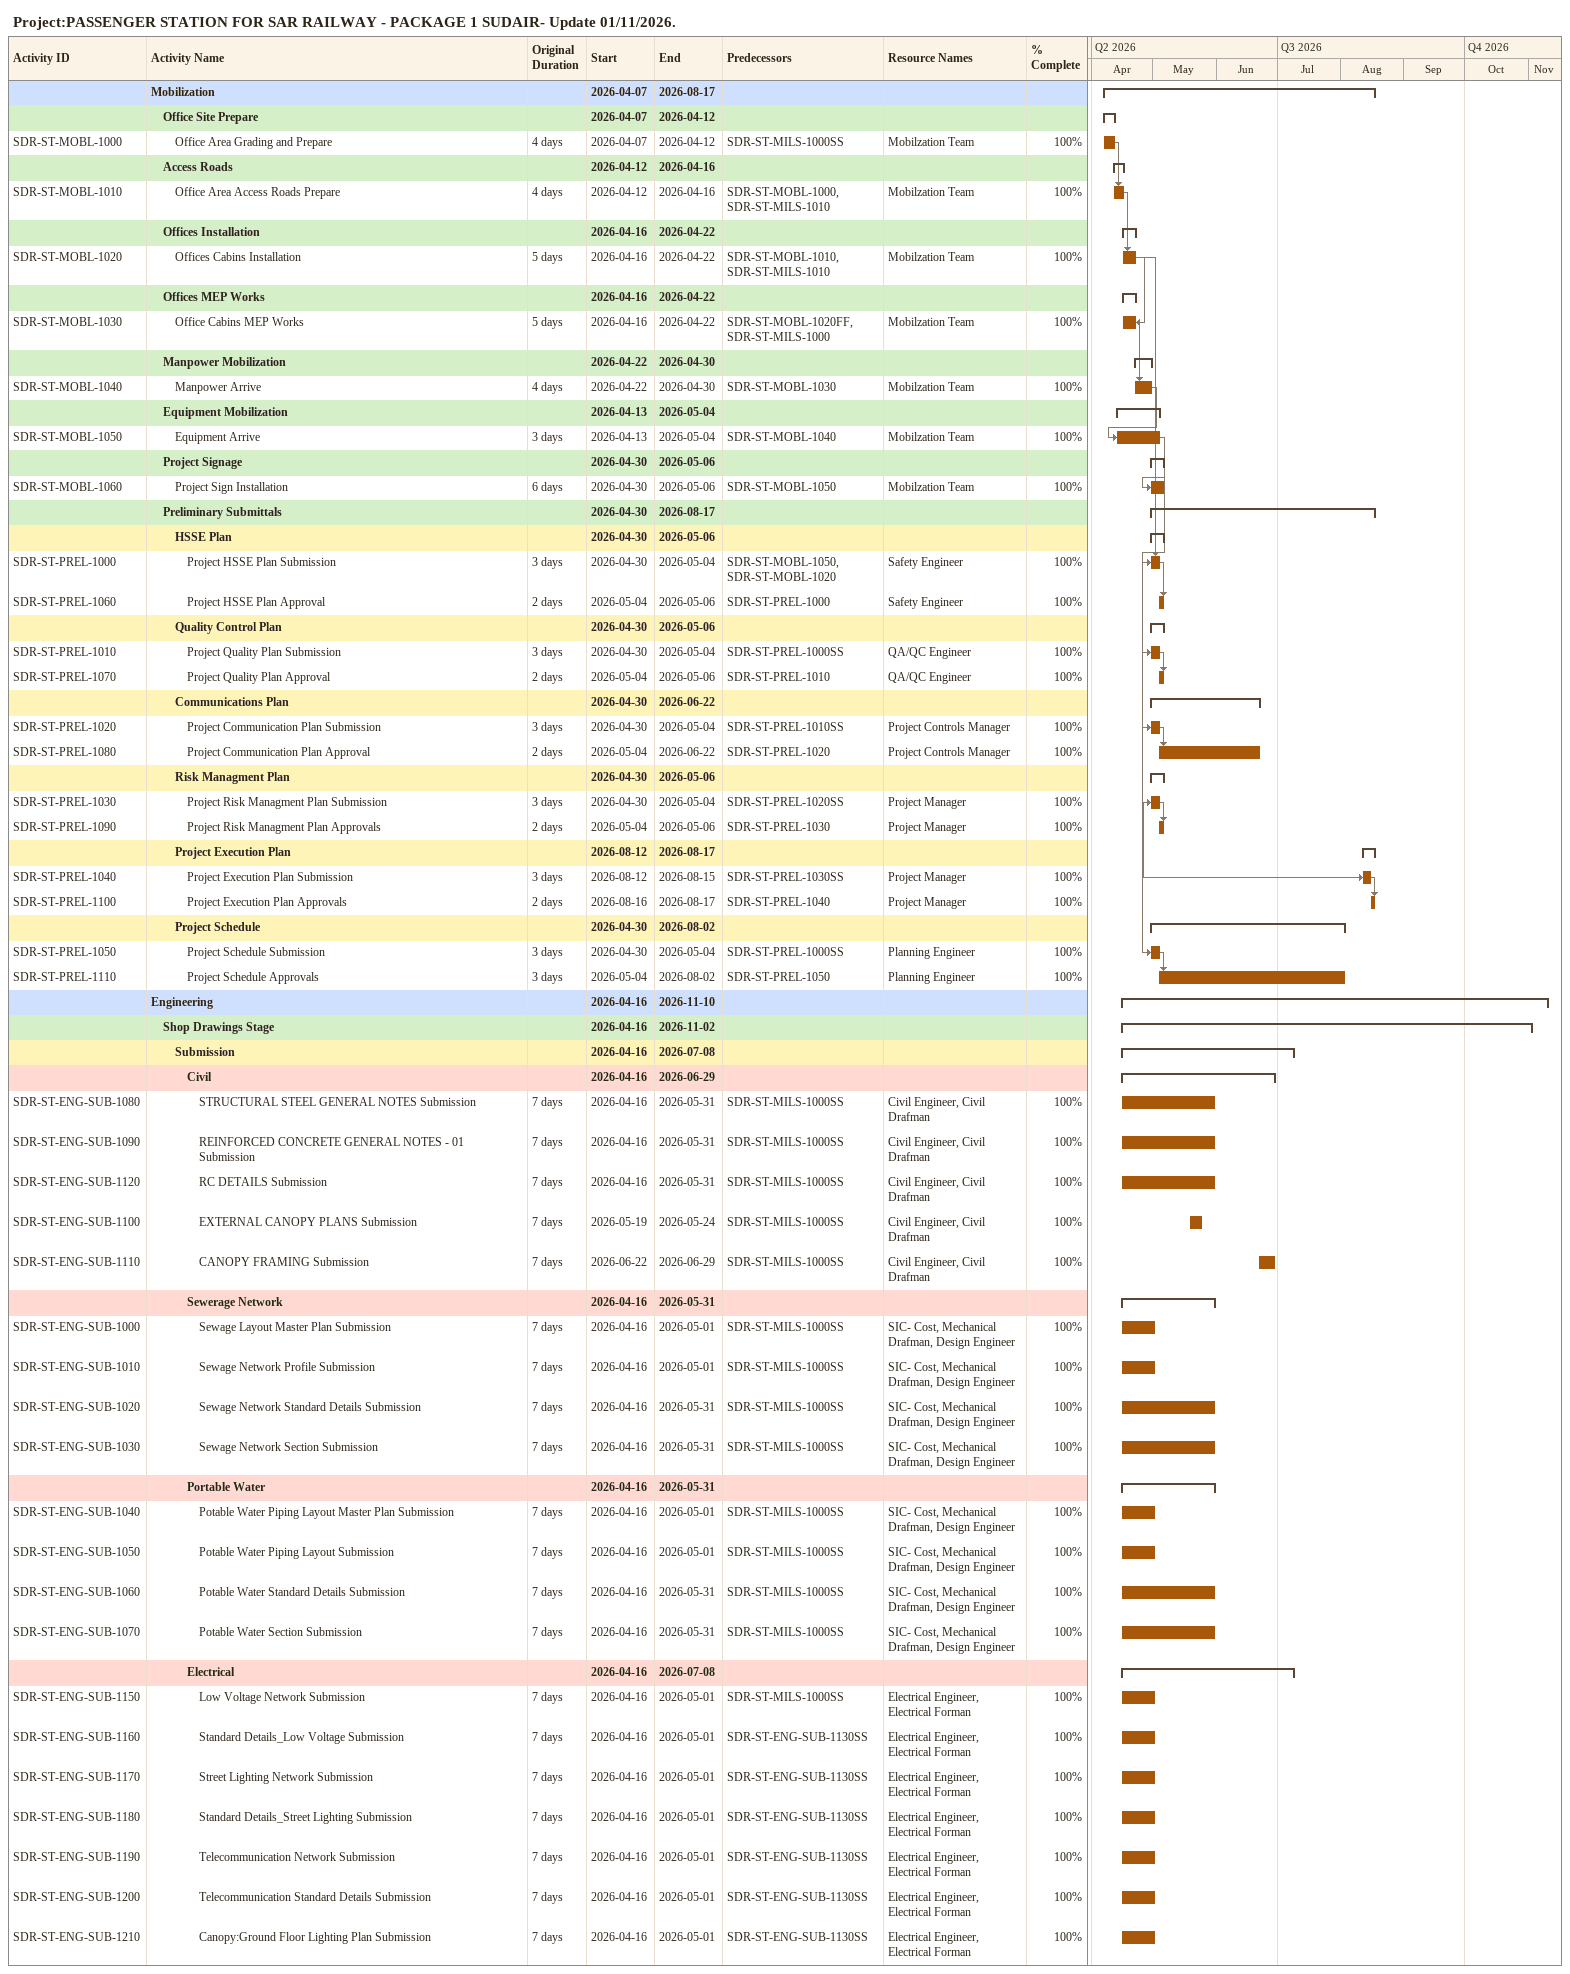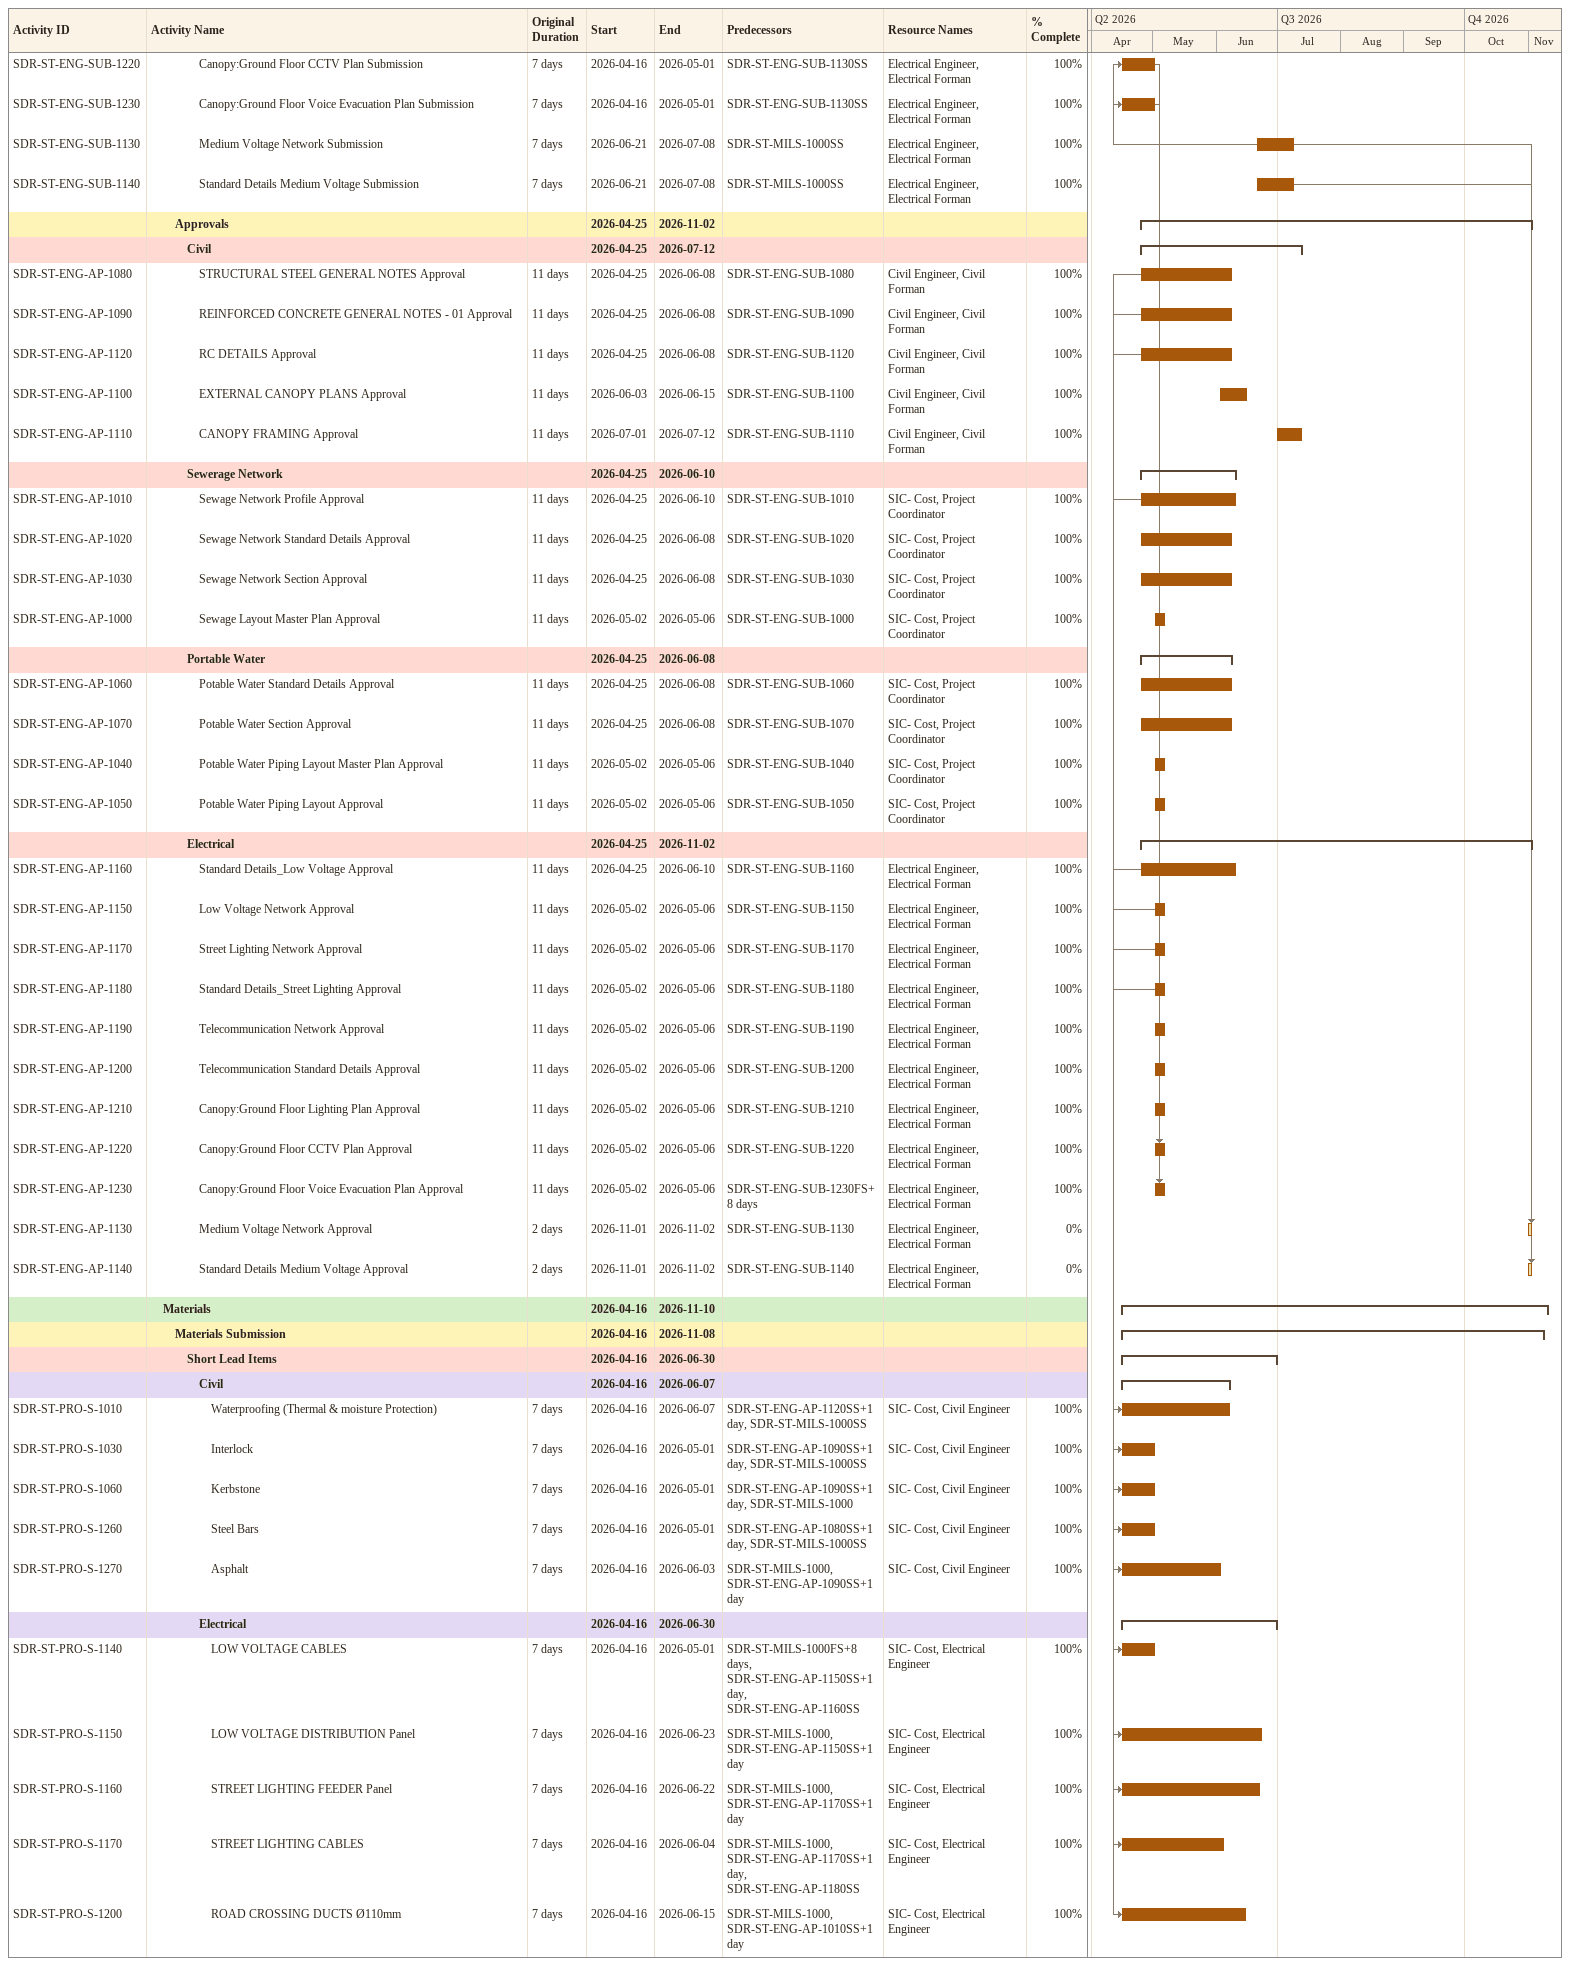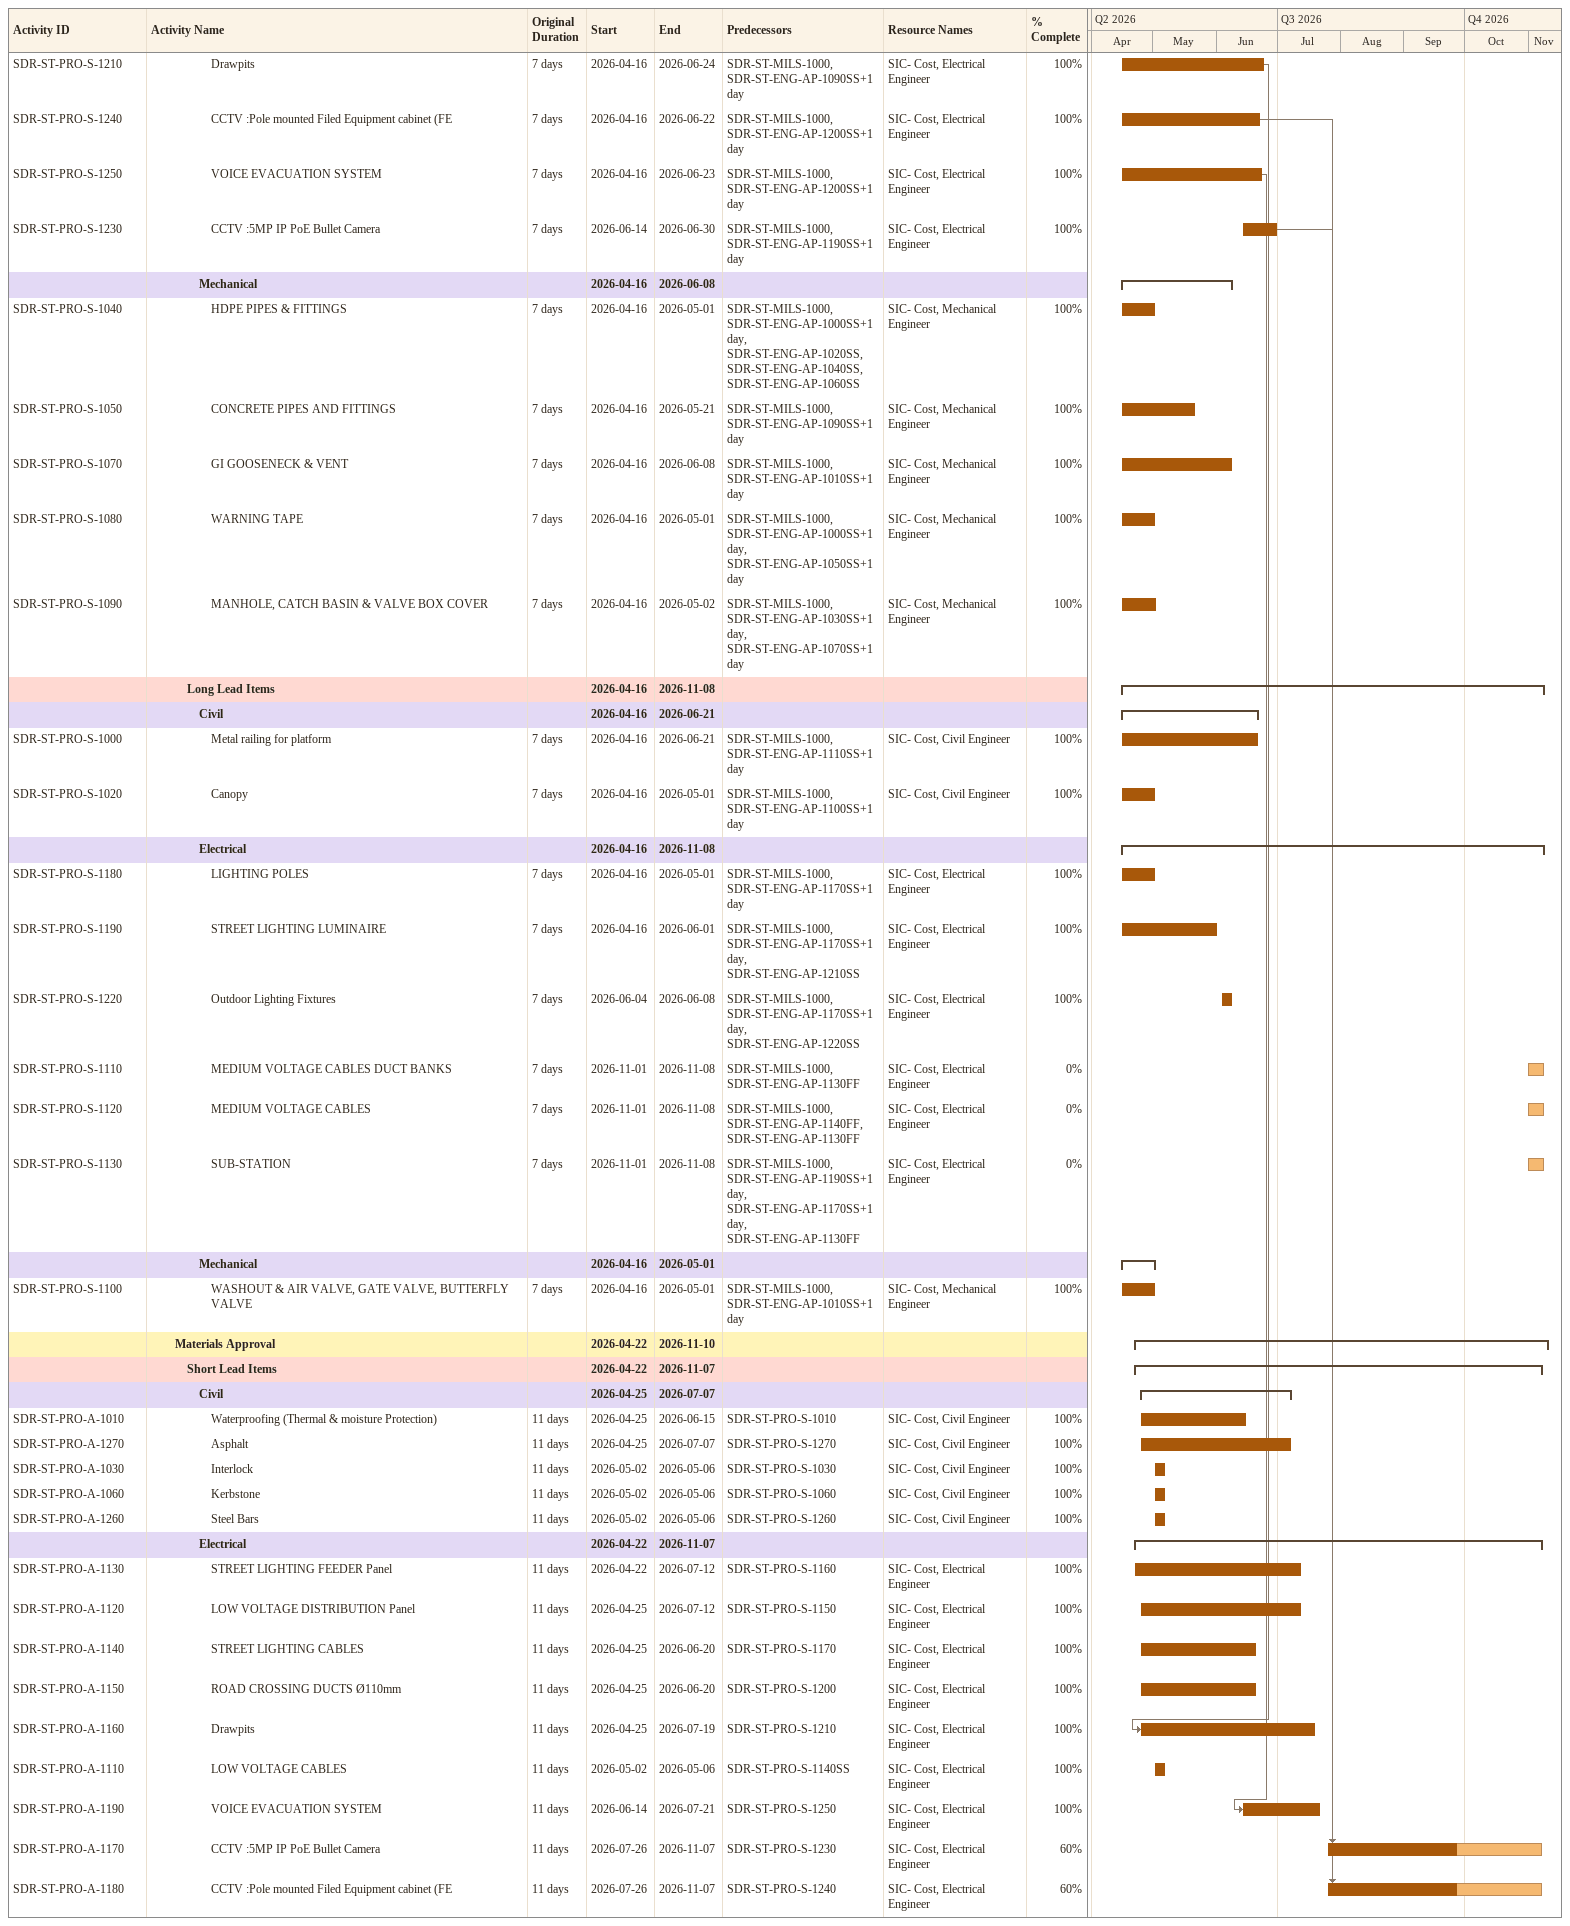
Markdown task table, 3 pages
Project:PASSENGER STATION FOR SAR RAILWAY - PACKAGE 1 SUDAIR- Update 01/11/2026.

| ID | Level | Task | Original duration | Start | Finish | Predecessors | Resources | % complete |
|---|---|---|---|---|---|---|---|---|
|  | 1 | **Mobilization** |  | 2026-04-07 | 2026-08-17 |  |  |  |
|  | 2 | **Office Site Prepare** |  | 2026-04-07 | 2026-04-12 |  |  |  |
| SDR-ST-MOBL-1000 | 3 | Office Area Grading and Prepare | 4d | 2026-04-07 | 2026-04-12 | SDR-ST-MILS-1000SS | Mobilzation Team | 100 |
|  | 2 | **Access Roads** |  | 2026-04-12 | 2026-04-16 |  |  |  |
| SDR-ST-MOBL-1010 | 3 | Office Area Access Roads Prepare | 4d | 2026-04-12 | 2026-04-16 | SDR-ST-MOBL-1000, SDR-ST-MILS-1010 | Mobilzation Team | 100 |
|  | 2 | **Offices Installation** |  | 2026-04-16 | 2026-04-22 |  |  |  |
| SDR-ST-MOBL-1020 | 3 | Offices Cabins Installation | 5d | 2026-04-16 | 2026-04-22 | SDR-ST-MOBL-1010, SDR-ST-MILS-1010 | Mobilzation Team | 100 |
|  | 2 | **Offices MEP Works** |  | 2026-04-16 | 2026-04-22 |  |  |  |
| SDR-ST-MOBL-1030 | 3 | Office Cabins MEP Works | 5d | 2026-04-16 | 2026-04-22 | SDR-ST-MOBL-1020FF, SDR-ST-MILS-1000 | Mobilzation Team | 100 |
|  | 2 | **Manpower Mobilization** |  | 2026-04-22 | 2026-04-30 |  |  |  |
| SDR-ST-MOBL-1040 | 3 | Manpower Arrive | 4d | 2026-04-22 | 2026-04-30 | SDR-ST-MOBL-1030 | Mobilzation Team | 100 |
|  | 2 | **Equipment Mobilization** |  | 2026-04-13 | 2026-05-04 |  |  |  |
| SDR-ST-MOBL-1050 | 3 | Equipment Arrive | 3d | 2026-04-13 | 2026-05-04 | SDR-ST-MOBL-1040 | Mobilzation Team | 100 |
|  | 2 | **Project Signage** |  | 2026-04-30 | 2026-05-06 |  |  |  |
| SDR-ST-MOBL-1060 | 3 | Project Sign Installation | 6d | 2026-04-30 | 2026-05-06 | SDR-ST-MOBL-1050 | Mobilzation Team | 100 |
|  | 2 | **Preliminary Submittals** |  | 2026-04-30 | 2026-08-17 |  |  |  |
|  | 3 | **HSSE Plan** |  | 2026-04-30 | 2026-05-06 |  |  |  |
| SDR-ST-PREL-1000 | 4 | Project HSSE Plan Submission | 3d | 2026-04-30 | 2026-05-04 | SDR-ST-MOBL-1050, SDR-ST-MOBL-1020 | Safety Engineer | 100 |
| SDR-ST-PREL-1060 | 4 | Project HSSE Plan Approval | 2d | 2026-05-04 | 2026-05-06 | SDR-ST-PREL-1000 | Safety Engineer | 100 |
|  | 3 | **Quality Control Plan** |  | 2026-04-30 | 2026-05-06 |  |  |  |
| SDR-ST-PREL-1010 | 4 | Project Quality Plan Submission | 3d | 2026-04-30 | 2026-05-04 | SDR-ST-PREL-1000SS | QA/QC Engineer | 100 |
| SDR-ST-PREL-1070 | 4 | Project Quality Plan Approval | 2d | 2026-05-04 | 2026-05-06 | SDR-ST-PREL-1010 | QA/QC Engineer | 100 |
|  | 3 | **Communications Plan** |  | 2026-04-30 | 2026-06-22 |  |  |  |
| SDR-ST-PREL-1020 | 4 | Project Communication Plan Submission | 3d | 2026-04-30 | 2026-05-04 | SDR-ST-PREL-1010SS | Project Controls Manager | 100 |
| SDR-ST-PREL-1080 | 4 | Project Communication Plan Approval | 2d | 2026-05-04 | 2026-06-22 | SDR-ST-PREL-1020 | Project Controls Manager | 100 |
|  | 3 | **Risk Managment Plan** |  | 2026-04-30 | 2026-05-06 |  |  |  |
| SDR-ST-PREL-1030 | 4 | Project Risk Managment Plan Submission | 3d | 2026-04-30 | 2026-05-04 | SDR-ST-PREL-1020SS | Project Manager | 100 |
| SDR-ST-PREL-1090 | 4 | Project Risk Managment Plan Approvals | 2d | 2026-05-04 | 2026-05-06 | SDR-ST-PREL-1030 | Project Manager | 100 |
|  | 3 | **Project Execution Plan** |  | 2026-08-12 | 2026-08-17 |  |  |  |
| SDR-ST-PREL-1040 | 4 | Project Execution Plan Submission | 3d | 2026-08-12 | 2026-08-15 | SDR-ST-PREL-1030SS | Project Manager | 100 |
| SDR-ST-PREL-1100 | 4 | Project Execution Plan Approvals | 2d | 2026-08-16 | 2026-08-17 | SDR-ST-PREL-1040 | Project Manager | 100 |
|  | 3 | **Project Schedule** |  | 2026-04-30 | 2026-08-02 |  |  |  |
| SDR-ST-PREL-1050 | 4 | Project Schedule Submission | 3d | 2026-04-30 | 2026-05-04 | SDR-ST-PREL-1000SS | Planning Engineer | 100 |
| SDR-ST-PREL-1110 | 4 | Project Schedule Approvals | 3d | 2026-05-04 | 2026-08-02 | SDR-ST-PREL-1050 | Planning Engineer | 100 |
|  | 1 | **Engineering** |  | 2026-04-16 | 2026-11-10 |  |  |  |
|  | 2 | **Shop Drawings Stage** |  | 2026-04-16 | 2026-11-02 |  |  |  |
|  | 3 | **Submission** |  | 2026-04-16 | 2026-07-08 |  |  |  |
|  | 4 | **Civil** |  | 2026-04-16 | 2026-06-29 |  |  |  |
| SDR-ST-ENG-SUB-1080 | 5 | STRUCTURAL STEEL GENERAL NOTES Submission | 7d | 2026-04-16 | 2026-05-31 | SDR-ST-MILS-1000SS | Civil Engineer, Civil Drafman | 100 |
| SDR-ST-ENG-SUB-1090 | 5 | REINFORCED CONCRETE GENERAL NOTES - 01 Submission | 7d | 2026-04-16 | 2026-05-31 | SDR-ST-MILS-1000SS | Civil Engineer, Civil Drafman | 100 |
| SDR-ST-ENG-SUB-1120 | 5 | RC DETAILS Submission | 7d | 2026-04-16 | 2026-05-31 | SDR-ST-MILS-1000SS | Civil Engineer, Civil Drafman | 100 |
| SDR-ST-ENG-SUB-1100 | 5 | EXTERNAL CANOPY PLANS Submission | 7d | 2026-05-19 | 2026-05-24 | SDR-ST-MILS-1000SS | Civil Engineer, Civil Drafman | 100 |
| SDR-ST-ENG-SUB-1110 | 5 | CANOPY FRAMING Submission | 7d | 2026-06-22 | 2026-06-29 | SDR-ST-MILS-1000SS | Civil Engineer, Civil Drafman | 100 |
|  | 4 | **Sewerage Network** |  | 2026-04-16 | 2026-05-31 |  |  |  |
| SDR-ST-ENG-SUB-1000 | 5 | Sewage Layout Master Plan Submission | 7d | 2026-04-16 | 2026-05-01 | SDR-ST-MILS-1000SS | SIC- Cost, Mechanical Drafman, Design Engineer | 100 |
| SDR-ST-ENG-SUB-1010 | 5 | Sewage Network Profile Submission | 7d | 2026-04-16 | 2026-05-01 | SDR-ST-MILS-1000SS | SIC- Cost, Mechanical Drafman, Design Engineer | 100 |
| SDR-ST-ENG-SUB-1020 | 5 | Sewage Network Standard Details Submission | 7d | 2026-04-16 | 2026-05-31 | SDR-ST-MILS-1000SS | SIC- Cost, Mechanical Drafman, Design Engineer | 100 |
| SDR-ST-ENG-SUB-1030 | 5 | Sewage Network Section Submission | 7d | 2026-04-16 | 2026-05-31 | SDR-ST-MILS-1000SS | SIC- Cost, Mechanical Drafman, Design Engineer | 100 |
|  | 4 | **Portable Water** |  | 2026-04-16 | 2026-05-31 |  |  |  |
| SDR-ST-ENG-SUB-1040 | 5 | Potable Water Piping Layout Master Plan Submission | 7d | 2026-04-16 | 2026-05-01 | SDR-ST-MILS-1000SS | SIC- Cost, Mechanical Drafman, Design Engineer | 100 |
| SDR-ST-ENG-SUB-1050 | 5 | Potable Water Piping Layout Submission | 7d | 2026-04-16 | 2026-05-01 | SDR-ST-MILS-1000SS | SIC- Cost, Mechanical Drafman, Design Engineer | 100 |
| SDR-ST-ENG-SUB-1060 | 5 | Potable Water Standard Details Submission | 7d | 2026-04-16 | 2026-05-31 | SDR-ST-MILS-1000SS | SIC- Cost, Mechanical Drafman, Design Engineer | 100 |
| SDR-ST-ENG-SUB-1070 | 5 | Potable Water Section Submission | 7d | 2026-04-16 | 2026-05-31 | SDR-ST-MILS-1000SS | SIC- Cost, Mechanical Drafman, Design Engineer | 100 |
|  | 4 | **Electrical** |  | 2026-04-16 | 2026-07-08 |  |  |  |
| SDR-ST-ENG-SUB-1150 | 5 | Low Voltage Network Submission | 7d | 2026-04-16 | 2026-05-01 | SDR-ST-MILS-1000SS | Electrical Engineer, Electrical Forman | 100 |
| SDR-ST-ENG-SUB-1160 | 5 | Standard Details_Low Voltage Submission | 7d | 2026-04-16 | 2026-05-01 | SDR-ST-ENG-SUB-1130SS | Electrical Engineer, Electrical Forman | 100 |
| SDR-ST-ENG-SUB-1170 | 5 | Street Lighting Network Submission | 7d | 2026-04-16 | 2026-05-01 | SDR-ST-ENG-SUB-1130SS | Electrical Engineer, Electrical Forman | 100 |
| SDR-ST-ENG-SUB-1180 | 5 | Standard Details_Street Lighting Submission | 7d | 2026-04-16 | 2026-05-01 | SDR-ST-ENG-SUB-1130SS | Electrical Engineer, Electrical Forman | 100 |
| SDR-ST-ENG-SUB-1190 | 5 | Telecommunication Network Submission | 7d | 2026-04-16 | 2026-05-01 | SDR-ST-ENG-SUB-1130SS | Electrical Engineer, Electrical Forman | 100 |
| SDR-ST-ENG-SUB-1200 | 5 | Telecommunication Standard Details Submission | 7d | 2026-04-16 | 2026-05-01 | SDR-ST-ENG-SUB-1130SS | Electrical Engineer, Electrical Forman | 100 |
| SDR-ST-ENG-SUB-1210 | 5 | Canopy:Ground Floor Lighting Plan Submission | 7d | 2026-04-16 | 2026-05-01 | SDR-ST-ENG-SUB-1130SS | Electrical Engineer, Electrical Forman | 100 |
| SDR-ST-ENG-SUB-1220 | 5 | Canopy:Ground Floor CCTV Plan Submission | 7d | 2026-04-16 | 2026-05-01 | SDR-ST-ENG-SUB-1130SS | Electrical Engineer, Electrical Forman | 100 |
| SDR-ST-ENG-SUB-1230 | 5 | Canopy:Ground Floor Voice Evacuation Plan Submission | 7d | 2026-04-16 | 2026-05-01 | SDR-ST-ENG-SUB-1130SS | Electrical Engineer, Electrical Forman | 100 |
| SDR-ST-ENG-SUB-1130 | 5 | Medium Voltage Network Submission | 7d | 2026-06-21 | 2026-07-08 | SDR-ST-MILS-1000SS | Electrical Engineer, Electrical Forman | 100 |
| SDR-ST-ENG-SUB-1140 | 5 | Standard Details Medium Voltage Submission | 7d | 2026-06-21 | 2026-07-08 | SDR-ST-MILS-1000SS | Electrical Engineer, Electrical Forman | 100 |
|  | 3 | **Approvals** |  | 2026-04-25 | 2026-11-02 |  |  |  |
|  | 4 | **Civil** |  | 2026-04-25 | 2026-07-12 |  |  |  |
| SDR-ST-ENG-AP-1080 | 5 | STRUCTURAL STEEL GENERAL NOTES Approval | 11d | 2026-04-25 | 2026-06-08 | SDR-ST-ENG-SUB-1080 | Civil Engineer, Civil Forman | 100 |
| SDR-ST-ENG-AP-1090 | 5 | REINFORCED CONCRETE GENERAL NOTES - 01 Approval | 11d | 2026-04-25 | 2026-06-08 | SDR-ST-ENG-SUB-1090 | Civil Engineer, Civil Forman | 100 |
| SDR-ST-ENG-AP-1120 | 5 | RC DETAILS Approval | 11d | 2026-04-25 | 2026-06-08 | SDR-ST-ENG-SUB-1120 | Civil Engineer, Civil Forman | 100 |
| SDR-ST-ENG-AP-1100 | 5 | EXTERNAL CANOPY PLANS Approval | 11d | 2026-06-03 | 2026-06-15 | SDR-ST-ENG-SUB-1100 | Civil Engineer, Civil Forman | 100 |
| SDR-ST-ENG-AP-1110 | 5 | CANOPY FRAMING Approval | 11d | 2026-07-01 | 2026-07-12 | SDR-ST-ENG-SUB-1110 | Civil Engineer, Civil Forman | 100 |
|  | 4 | **Sewerage Network** |  | 2026-04-25 | 2026-06-10 |  |  |  |
| SDR-ST-ENG-AP-1010 | 5 | Sewage Network Profile Approval | 11d | 2026-04-25 | 2026-06-10 | SDR-ST-ENG-SUB-1010 | SIC- Cost, Project Coordinator | 100 |
| SDR-ST-ENG-AP-1020 | 5 | Sewage Network Standard Details Approval | 11d | 2026-04-25 | 2026-06-08 | SDR-ST-ENG-SUB-1020 | SIC- Cost, Project Coordinator | 100 |
| SDR-ST-ENG-AP-1030 | 5 | Sewage Network Section Approval | 11d | 2026-04-25 | 2026-06-08 | SDR-ST-ENG-SUB-1030 | SIC- Cost, Project Coordinator | 100 |
| SDR-ST-ENG-AP-1000 | 5 | Sewage Layout Master Plan Approval | 11d | 2026-05-02 | 2026-05-06 | SDR-ST-ENG-SUB-1000 | SIC- Cost, Project Coordinator | 100 |
|  | 4 | **Portable Water** |  | 2026-04-25 | 2026-06-08 |  |  |  |
| SDR-ST-ENG-AP-1060 | 5 | Potable Water Standard Details Approval | 11d | 2026-04-25 | 2026-06-08 | SDR-ST-ENG-SUB-1060 | SIC- Cost, Project Coordinator | 100 |
| SDR-ST-ENG-AP-1070 | 5 | Potable Water Section Approval | 11d | 2026-04-25 | 2026-06-08 | SDR-ST-ENG-SUB-1070 | SIC- Cost, Project Coordinator | 100 |
| SDR-ST-ENG-AP-1040 | 5 | Potable Water Piping Layout Master Plan Approval | 11d | 2026-05-02 | 2026-05-06 | SDR-ST-ENG-SUB-1040 | SIC- Cost, Project Coordinator | 100 |
| SDR-ST-ENG-AP-1050 | 5 | Potable Water Piping Layout Approval | 11d | 2026-05-02 | 2026-05-06 | SDR-ST-ENG-SUB-1050 | SIC- Cost, Project Coordinator | 100 |
|  | 4 | **Electrical** |  | 2026-04-25 | 2026-11-02 |  |  |  |
| SDR-ST-ENG-AP-1160 | 5 | Standard Details_Low Voltage Approval | 11d | 2026-04-25 | 2026-06-10 | SDR-ST-ENG-SUB-1160 | Electrical Engineer, Electrical Forman | 100 |
| SDR-ST-ENG-AP-1150 | 5 | Low Voltage Network Approval | 11d | 2026-05-02 | 2026-05-06 | SDR-ST-ENG-SUB-1150 | Electrical Engineer, Electrical Forman | 100 |
| SDR-ST-ENG-AP-1170 | 5 | Street Lighting Network Approval | 11d | 2026-05-02 | 2026-05-06 | SDR-ST-ENG-SUB-1170 | Electrical Engineer, Electrical Forman | 100 |
| SDR-ST-ENG-AP-1180 | 5 | Standard Details_Street Lighting Approval | 11d | 2026-05-02 | 2026-05-06 | SDR-ST-ENG-SUB-1180 | Electrical Engineer, Electrical Forman | 100 |
| SDR-ST-ENG-AP-1190 | 5 | Telecommunication Network Approval | 11d | 2026-05-02 | 2026-05-06 | SDR-ST-ENG-SUB-1190 | Electrical Engineer, Electrical Forman | 100 |
| SDR-ST-ENG-AP-1200 | 5 | Telecommunication Standard Details Approval | 11d | 2026-05-02 | 2026-05-06 | SDR-ST-ENG-SUB-1200 | Electrical Engineer, Electrical Forman | 100 |
| SDR-ST-ENG-AP-1210 | 5 | Canopy:Ground Floor Lighting Plan Approval | 11d | 2026-05-02 | 2026-05-06 | SDR-ST-ENG-SUB-1210 | Electrical Engineer, Electrical Forman | 100 |
| SDR-ST-ENG-AP-1220 | 5 | Canopy:Ground Floor CCTV Plan Approval | 11d | 2026-05-02 | 2026-05-06 | SDR-ST-ENG-SUB-1220 | Electrical Engineer, Electrical Forman | 100 |
| SDR-ST-ENG-AP-1230 | 5 | Canopy:Ground Floor Voice Evacuation Plan Approval | 11d | 2026-05-02 | 2026-05-06 | SDR-ST-ENG-SUB-1230FS+8d | Electrical Engineer, Electrical Forman | 100 |
| SDR-ST-ENG-AP-1130 | 5 | Medium Voltage Network Approval | 2d | 2026-11-01 | 2026-11-02 | SDR-ST-ENG-SUB-1130 | Electrical Engineer, Electrical Forman | 0 |
| SDR-ST-ENG-AP-1140 | 5 | Standard Details Medium Voltage Approval | 2d | 2026-11-01 | 2026-11-02 | SDR-ST-ENG-SUB-1140 | Electrical Engineer, Electrical Forman | 0 |
|  | 2 | **Materials** |  | 2026-04-16 | 2026-11-10 |  |  |  |
|  | 3 | **Materials Submission** |  | 2026-04-16 | 2026-11-08 |  |  |  |
|  | 4 | **Short Lead Items** |  | 2026-04-16 | 2026-06-30 |  |  |  |
|  | 5 | **Civil** |  | 2026-04-16 | 2026-06-07 |  |  |  |
| SDR-ST-PRO-S-1010 | 6 | Waterproofing (Thermal & moisture Protection) | 7d | 2026-04-16 | 2026-06-07 | SDR-ST-ENG-AP-1120SS+1d, SDR-ST-MILS-1000SS | SIC- Cost, Civil Engineer | 100 |
| SDR-ST-PRO-S-1030 | 6 | Interlock | 7d | 2026-04-16 | 2026-05-01 | SDR-ST-ENG-AP-1090SS+1d, SDR-ST-MILS-1000SS | SIC- Cost, Civil Engineer | 100 |
| SDR-ST-PRO-S-1060 | 6 | Kerbstone | 7d | 2026-04-16 | 2026-05-01 | SDR-ST-ENG-AP-1090SS+1d, SDR-ST-MILS-1000 | SIC- Cost, Civil Engineer | 100 |
| SDR-ST-PRO-S-1260 | 6 | Steel Bars | 7d | 2026-04-16 | 2026-05-01 | SDR-ST-ENG-AP-1080SS+1d, SDR-ST-MILS-1000SS | SIC- Cost, Civil Engineer | 100 |
| SDR-ST-PRO-S-1270 | 6 | Asphalt | 7d | 2026-04-16 | 2026-06-03 | SDR-ST-MILS-1000, SDR-ST-ENG-AP-1090SS+1d | SIC- Cost, Civil Engineer | 100 |
|  | 5 | **Electrical** |  | 2026-04-16 | 2026-06-30 |  |  |  |
| SDR-ST-PRO-S-1140 | 6 | LOW VOLTAGE CABLES | 7d | 2026-04-16 | 2026-05-01 | SDR-ST-MILS-1000FS+8d, SDR-ST-ENG-AP-1150SS+1d, SDR-ST-ENG-AP-1160SS | SIC- Cost, Electrical Engineer | 100 |
| SDR-ST-PRO-S-1150 | 6 | LOW VOLTAGE DISTRIBUTION Panel | 7d | 2026-04-16 | 2026-06-23 | SDR-ST-MILS-1000, SDR-ST-ENG-AP-1150SS+1d | SIC- Cost, Electrical Engineer | 100 |
| SDR-ST-PRO-S-1160 | 6 | STREET LIGHTING FEEDER Panel | 7d | 2026-04-16 | 2026-06-22 | SDR-ST-MILS-1000, SDR-ST-ENG-AP-1170SS+1d | SIC- Cost, Electrical Engineer | 100 |
| SDR-ST-PRO-S-1170 | 6 | STREET LIGHTING CABLES | 7d | 2026-04-16 | 2026-06-04 | SDR-ST-MILS-1000, SDR-ST-ENG-AP-1170SS+1d, SDR-ST-ENG-AP-1180SS | SIC- Cost, Electrical Engineer | 100 |
| SDR-ST-PRO-S-1200 | 6 | ROAD CROSSING DUCTS Ø110mm | 7d | 2026-04-16 | 2026-06-15 | SDR-ST-MILS-1000, SDR-ST-ENG-AP-1010SS+1d | SIC- Cost, Electrical Engineer | 100 |
| SDR-ST-PRO-S-1210 | 6 | Drawpits | 7d | 2026-04-16 | 2026-06-24 | SDR-ST-MILS-1000, SDR-ST-ENG-AP-1090SS+1d | SIC- Cost, Electrical Engineer | 100 |
| SDR-ST-PRO-S-1240 | 6 | CCTV :Pole mounted Filed Equipment cabinet (FE | 7d | 2026-04-16 | 2026-06-22 | SDR-ST-MILS-1000, SDR-ST-ENG-AP-1200SS+1d | SIC- Cost, Electrical Engineer | 100 |
| SDR-ST-PRO-S-1250 | 6 | VOICE EVACUATION SYSTEM | 7d | 2026-04-16 | 2026-06-23 | SDR-ST-MILS-1000, SDR-ST-ENG-AP-1200SS+1d | SIC- Cost, Electrical Engineer | 100 |
| SDR-ST-PRO-S-1230 | 6 | CCTV :5MP IP PoE Bullet Camera | 7d | 2026-06-14 | 2026-06-30 | SDR-ST-MILS-1000, SDR-ST-ENG-AP-1190SS+1d | SIC- Cost, Electrical Engineer | 100 |
|  | 5 | **Mechanical** |  | 2026-04-16 | 2026-06-08 |  |  |  |
| SDR-ST-PRO-S-1040 | 6 | HDPE PIPES & FITTINGS | 7d | 2026-04-16 | 2026-05-01 | SDR-ST-MILS-1000, SDR-ST-ENG-AP-1000SS+1d, SDR-ST-ENG-AP-1020SS, SDR-ST-ENG-AP-1040SS, SDR-ST-ENG-AP-1060SS | SIC- Cost, Mechanical Engineer | 100 |
| SDR-ST-PRO-S-1050 | 6 | CONCRETE PIPES AND FITTINGS | 7d | 2026-04-16 | 2026-05-21 | SDR-ST-MILS-1000, SDR-ST-ENG-AP-1090SS+1d | SIC- Cost, Mechanical Engineer | 100 |
| SDR-ST-PRO-S-1070 | 6 | GI GOOSENECK & VENT | 7d | 2026-04-16 | 2026-06-08 | SDR-ST-MILS-1000, SDR-ST-ENG-AP-1010SS+1d | SIC- Cost, Mechanical Engineer | 100 |
| SDR-ST-PRO-S-1080 | 6 | WARNING TAPE | 7d | 2026-04-16 | 2026-05-01 | SDR-ST-MILS-1000, SDR-ST-ENG-AP-1000SS+1d, SDR-ST-ENG-AP-1050SS+1d | SIC- Cost, Mechanical Engineer | 100 |
| SDR-ST-PRO-S-1090 | 6 | MANHOLE, CATCH BASIN & VALVE BOX COVER | 7d | 2026-04-16 | 2026-05-02 | SDR-ST-MILS-1000, SDR-ST-ENG-AP-1030SS+1d, SDR-ST-ENG-AP-1070SS+1d | SIC- Cost, Mechanical Engineer | 100 |
|  | 4 | **Long Lead Items** |  | 2026-04-16 | 2026-11-08 |  |  |  |
|  | 5 | **Civil** |  | 2026-04-16 | 2026-06-21 |  |  |  |
| SDR-ST-PRO-S-1000 | 6 | Metal railing for platform | 7d | 2026-04-16 | 2026-06-21 | SDR-ST-MILS-1000, SDR-ST-ENG-AP-1110SS+1d | SIC- Cost, Civil Engineer | 100 |
| SDR-ST-PRO-S-1020 | 6 | Canopy | 7d | 2026-04-16 | 2026-05-01 | SDR-ST-MILS-1000, SDR-ST-ENG-AP-1100SS+1d | SIC- Cost, Civil Engineer | 100 |
|  | 5 | **Electrical** |  | 2026-04-16 | 2026-11-08 |  |  |  |
| SDR-ST-PRO-S-1180 | 6 | LIGHTING POLES | 7d | 2026-04-16 | 2026-05-01 | SDR-ST-MILS-1000, SDR-ST-ENG-AP-1170SS+1d | SIC- Cost, Electrical Engineer | 100 |
| SDR-ST-PRO-S-1190 | 6 | STREET LIGHTING LUMINAIRE | 7d | 2026-04-16 | 2026-06-01 | SDR-ST-MILS-1000, SDR-ST-ENG-AP-1170SS+1d, SDR-ST-ENG-AP-1210SS | SIC- Cost, Electrical Engineer | 100 |
| SDR-ST-PRO-S-1220 | 6 | Outdoor Lighting Fixtures | 7d | 2026-06-04 | 2026-06-08 | SDR-ST-MILS-1000, SDR-ST-ENG-AP-1170SS+1d, SDR-ST-ENG-AP-1220SS | SIC- Cost, Electrical Engineer | 100 |
| SDR-ST-PRO-S-1110 | 6 | MEDIUM VOLTAGE CABLES DUCT BANKS | 7d | 2026-11-01 | 2026-11-08 | SDR-ST-MILS-1000, SDR-ST-ENG-AP-1130FF | SIC- Cost, Electrical Engineer | 0 |
| SDR-ST-PRO-S-1120 | 6 | MEDIUM VOLTAGE CABLES | 7d | 2026-11-01 | 2026-11-08 | SDR-ST-MILS-1000, SDR-ST-ENG-AP-1140FF, SDR-ST-ENG-AP-1130FF | SIC- Cost, Electrical Engineer | 0 |
| SDR-ST-PRO-S-1130 | 6 | SUB-STATION | 7d | 2026-11-01 | 2026-11-08 | SDR-ST-MILS-1000, SDR-ST-ENG-AP-1190SS+1d, SDR-ST-ENG-AP-1170SS+1d, SDR-ST-ENG-AP-1130FF | SIC- Cost, Electrical Engineer | 0 |
|  | 5 | **Mechanical** |  | 2026-04-16 | 2026-05-01 |  |  |  |
| SDR-ST-PRO-S-1100 | 6 | WASHOUT & AIR VALVE, GATE VALVE, BUTTERFLY VALVE | 7d | 2026-04-16 | 2026-05-01 | SDR-ST-MILS-1000, SDR-ST-ENG-AP-1010SS+1d | SIC- Cost, Mechanical Engineer | 100 |
|  | 3 | **Materials Approval** |  | 2026-04-22 | 2026-11-10 |  |  |  |
|  | 4 | **Short Lead Items** |  | 2026-04-22 | 2026-11-07 |  |  |  |
|  | 5 | **Civil** |  | 2026-04-25 | 2026-07-07 |  |  |  |
| SDR-ST-PRO-A-1010 | 6 | Waterproofing (Thermal & moisture Protection) | 11d | 2026-04-25 | 2026-06-15 | SDR-ST-PRO-S-1010 | SIC- Cost, Civil Engineer | 100 |
| SDR-ST-PRO-A-1270 | 6 | Asphalt | 11d | 2026-04-25 | 2026-07-07 | SDR-ST-PRO-S-1270 | SIC- Cost, Civil Engineer | 100 |
| SDR-ST-PRO-A-1030 | 6 | Interlock | 11d | 2026-05-02 | 2026-05-06 | SDR-ST-PRO-S-1030 | SIC- Cost, Civil Engineer | 100 |
| SDR-ST-PRO-A-1060 | 6 | Kerbstone | 11d | 2026-05-02 | 2026-05-06 | SDR-ST-PRO-S-1060 | SIC- Cost, Civil Engineer | 100 |
| SDR-ST-PRO-A-1260 | 6 | Steel Bars | 11d | 2026-05-02 | 2026-05-06 | SDR-ST-PRO-S-1260 | SIC- Cost, Civil Engineer | 100 |
|  | 5 | **Electrical** |  | 2026-04-22 | 2026-11-07 |  |  |  |
| SDR-ST-PRO-A-1130 | 6 | STREET LIGHTING FEEDER Panel | 11d | 2026-04-22 | 2026-07-12 | SDR-ST-PRO-S-1160 | SIC- Cost, Electrical Engineer | 100 |
| SDR-ST-PRO-A-1120 | 6 | LOW VOLTAGE DISTRIBUTION Panel | 11d | 2026-04-25 | 2026-07-12 | SDR-ST-PRO-S-1150 | SIC- Cost, Electrical Engineer | 100 |
| SDR-ST-PRO-A-1140 | 6 | STREET LIGHTING CABLES | 11d | 2026-04-25 | 2026-06-20 | SDR-ST-PRO-S-1170 | SIC- Cost, Electrical Engineer | 100 |
| SDR-ST-PRO-A-1150 | 6 | ROAD CROSSING DUCTS Ø110mm | 11d | 2026-04-25 | 2026-06-20 | SDR-ST-PRO-S-1200 | SIC- Cost, Electrical Engineer | 100 |
| SDR-ST-PRO-A-1160 | 6 | Drawpits | 11d | 2026-04-25 | 2026-07-19 | SDR-ST-PRO-S-1210 | SIC- Cost, Electrical Engineer | 100 |
| SDR-ST-PRO-A-1110 | 6 | LOW VOLTAGE CABLES | 11d | 2026-05-02 | 2026-05-06 | SDR-ST-PRO-S-1140SS | SIC- Cost, Electrical Engineer | 100 |
| SDR-ST-PRO-A-1190 | 6 | VOICE EVACUATION SYSTEM | 11d | 2026-06-14 | 2026-07-21 | SDR-ST-PRO-S-1250 | SIC- Cost, Electrical Engineer | 100 |
| SDR-ST-PRO-A-1170 | 6 | CCTV :5MP IP PoE Bullet Camera | 11d | 2026-07-26 | 2026-11-07 | SDR-ST-PRO-S-1230 | SIC- Cost, Electrical Engineer | 60 |
| SDR-ST-PRO-A-1180 | 6 | CCTV :Pole mounted Filed Equipment cabinet (FE | 11d | 2026-07-26 | 2026-11-07 | SDR-ST-PRO-S-1240 | SIC- Cost, Electrical Engineer | 60 |
